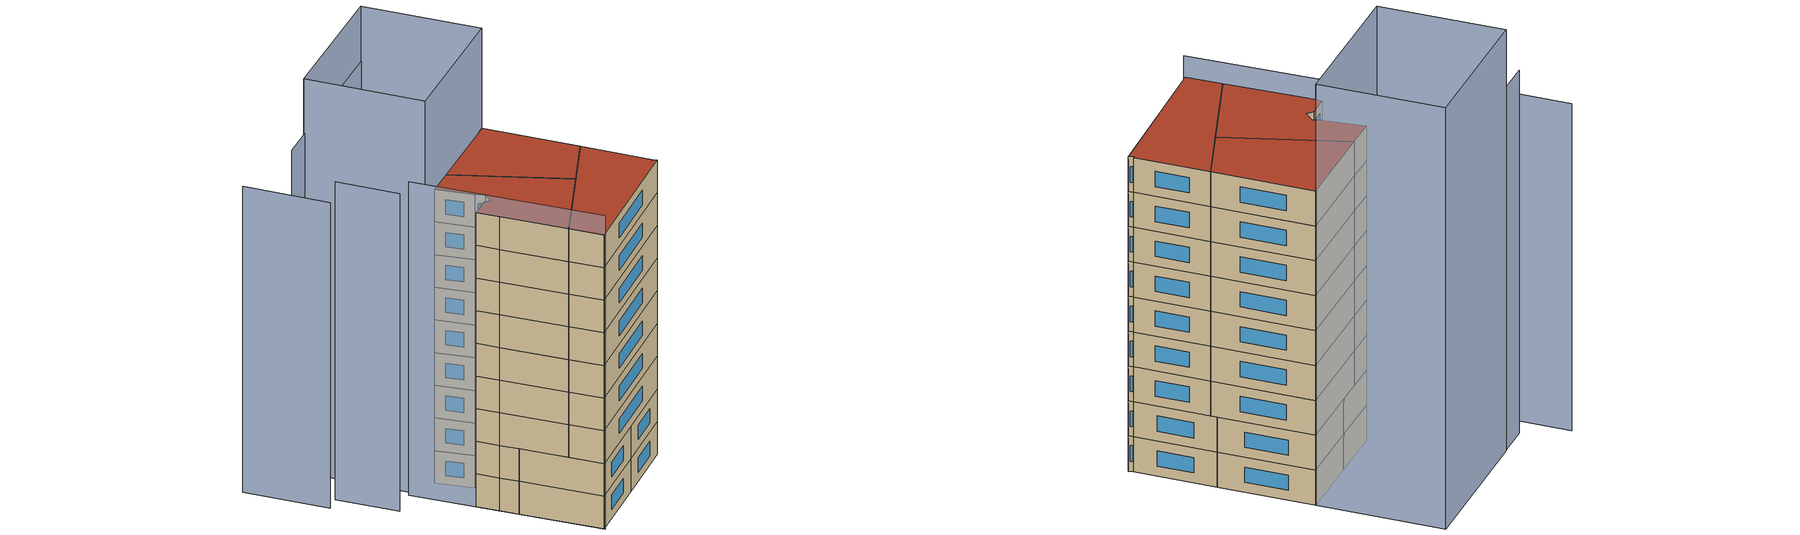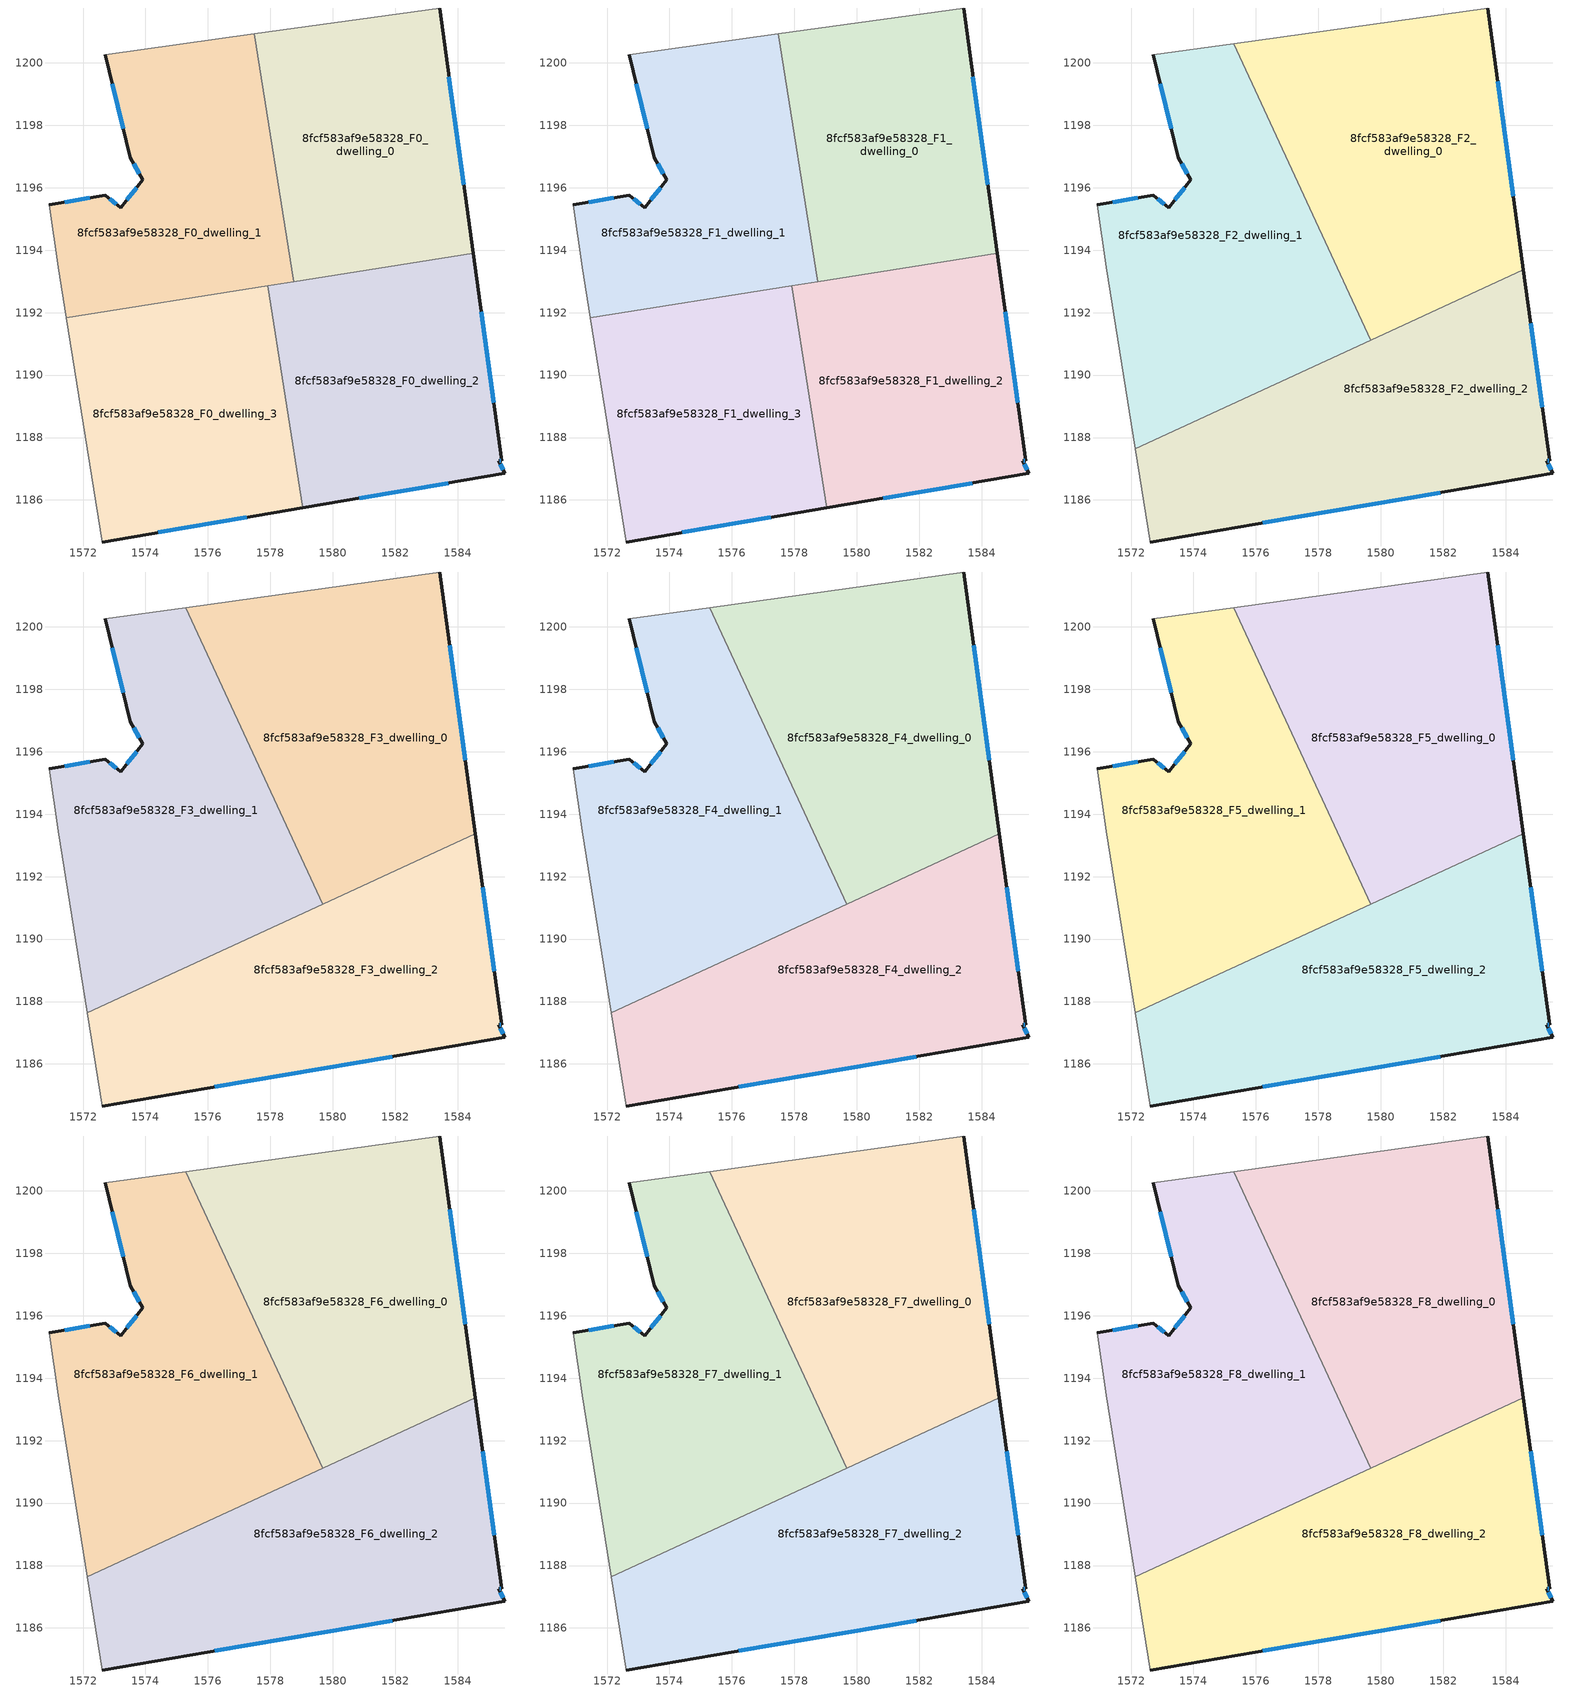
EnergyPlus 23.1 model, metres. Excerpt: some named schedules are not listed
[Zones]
8fcf583af9e58328_F0_dwelling_0
 floor ground (EU_floor_Construction): 1583.42,1201.76 1584.5,1193.9 1578.75,1192.99 1577.49,1200.93 z0
 wall outside (EU_wall_Construction): 1584.5,1193.9 1583.42,1201.76 z0:3
 wall to 8fcf583af9e58328_F0_dwelling_1 (EU_wall_Construction): 1577.49,1200.93 1578.75,1192.99 z0:3
 wall adiabatic (EU_wall_Construction): 1583.42,1201.76 1577.49,1200.93 z0:3
 wall to 8fcf583af9e58328_F0_dwelling_2 (EU_wall_Construction): 1578.75,1192.99 1584.5,1193.9 z0:3
 window (EU_Window_Construction): 1584.2,1196.1 1583.73,1199.56 z0.84:2.16
8fcf583af9e58328_F0_dwelling_1
 floor ground (EU_floor_Construction): 1577.49,1200.93 1578.75,1192.99 1571.47,1191.83 1571.21,1193.46 1570.91,1195.46 1572.71,1195.76 1573.21,1195.36 1573.91,1196.26 1573.51,1196.96 1572.71,1200.26 z0
 wall outside (EU_wall_Construction): 1572.71,1200.26 1573.51,1196.96 1573.91,1196.26 1573.21,1195.36 1572.71,1195.76 1570.91,1195.46 z0:3
 wall adiabatic (EU_wall_Construction): 1577.49,1200.93 1572.71,1200.26 / 1570.91,1195.46 1571.21,1193.46 1571.47,1191.83 z0:3
 wall to 8fcf583af9e58328_F0_dwelling_3 (EU_wall_Construction): 1571.47,1191.83 1577.92,1192.85 z0:3
 wall to 8fcf583af9e58328_F0_dwelling_2 (EU_wall_Construction): 1577.92,1192.86 1578.75,1192.99 z0:3
 window (EU_Window_Construction): 1573.63,1196.76 1573.8,1196.46 / 1572.94,1199.34 1573.29,1197.89 / 1572.21,1195.68 1571.42,1195.54 / 1573.07,1195.47 1572.85,1195.65 / 1573.72,1196.01 1573.41,1195.61 z0.84:2.16
8fcf583af9e58328_F0_dwelling_2
 floor ground (EU_floor_Construction): 1584.5,1193.9 1585.42,1187.25 1585.32,1187.25 1585.52,1186.85 1579.04,1185.75 1577.92,1192.86 z0
 wall outside (EU_wall_Construction): 1579.04,1185.75 1585.52,1186.85 1585.32,1187.25 1585.42,1187.25 1584.5,1193.9 z0:3
 wall to 8fcf583af9e58328_F0_dwelling_3 (EU_wall_Construction): 1577.92,1192.86 1579.04,1185.75 z0:3
 window (EU_Window_Construction): 1585.16,1189.11 1584.76,1192.04 / 1585.35,1187.25 1585.39,1187.25 / 1585.46,1186.96 1585.38,1187.14 / 1580.86,1186.06 1583.7,1186.54 z0.84:2.16
8fcf583af9e58328_F0_dwelling_3
 floor ground (EU_floor_Construction): 1577.92,1192.86 1579.04,1185.75 1572.61,1184.65 1571.47,1191.83 z0
 wall outside (EU_wall_Construction): 1572.61,1184.65 1579.04,1185.75 z0:3
 wall adiabatic (EU_wall_Construction): 1571.47,1191.83 1572.61,1184.65 z0:3
 window (EU_Window_Construction): 1574.41,1184.96 1577.24,1185.44 z0.84:2.16
8fcf583af9e58328_F1_dwelling_0
 floor to 8fcf583af9e58328_F0_dwelling_0 (EU_floor_Construction): 1583.42,1201.76 1584.5,1193.9 1578.75,1192.99 1577.49,1200.93 z3
 wall outside (EU_wall_Construction): 1584.5,1193.9 1583.42,1201.76 z3:6
 wall to 8fcf583af9e58328_F1_dwelling_1 (EU_wall_Construction): 1577.49,1200.93 1578.75,1192.99 z3:6
 wall adiabatic (EU_wall_Construction): 1583.42,1201.76 1577.49,1200.93 z3:6
 wall to 8fcf583af9e58328_F1_dwelling_2 (EU_wall_Construction): 1578.75,1192.99 1584.5,1193.9 z3:6
 window (EU_Window_Construction): 1584.2,1196.1 1583.73,1199.56 z3.84:5.16
8fcf583af9e58328_F1_dwelling_1
 floor to 8fcf583af9e58328_F0_dwelling_1 (EU_floor_Construction): 1577.49,1200.93 1578.75,1192.99 1571.47,1191.83 1571.21,1193.46 1570.91,1195.46 1572.71,1195.76 1573.21,1195.36 1573.91,1196.26 1573.51,1196.96 1572.71,1200.26 z3
 wall outside (EU_wall_Construction): 1572.71,1200.26 1573.51,1196.96 1573.91,1196.26 1573.21,1195.36 1572.71,1195.76 1570.91,1195.46 z3:6
 wall adiabatic (EU_wall_Construction): 1577.49,1200.93 1572.71,1200.26 / 1570.91,1195.46 1571.21,1193.46 1571.47,1191.83 z3:6
 wall to 8fcf583af9e58328_F1_dwelling_3 (EU_wall_Construction): 1571.47,1191.83 1577.92,1192.85 z3:6
 wall to 8fcf583af9e58328_F1_dwelling_2 (EU_wall_Construction): 1577.92,1192.86 1578.75,1192.99 z3:6
 window (EU_Window_Construction): 1573.63,1196.76 1573.8,1196.46 / 1572.94,1199.34 1573.29,1197.89 / 1572.21,1195.68 1571.42,1195.54 / 1573.07,1195.47 1572.85,1195.65 / 1573.72,1196.01 1573.41,1195.61 z3.84:5.16
8fcf583af9e58328_F1_dwelling_2
 floor to 8fcf583af9e58328_F0_dwelling_2 (EU_floor_Construction): 1584.5,1193.9 1585.42,1187.25 1585.32,1187.25 1585.52,1186.85 1579.04,1185.75 1577.92,1192.86 z3
 wall outside (EU_wall_Construction): 1579.04,1185.75 1585.52,1186.85 1585.32,1187.25 1585.42,1187.25 1584.5,1193.9 z3:6
 wall to 8fcf583af9e58328_F1_dwelling_3 (EU_wall_Construction): 1577.92,1192.86 1579.04,1185.75 z3:6
 window (EU_Window_Construction): 1585.16,1189.11 1584.76,1192.04 / 1585.35,1187.25 1585.39,1187.25 / 1585.46,1186.96 1585.38,1187.14 / 1580.86,1186.06 1583.7,1186.54 z3.84:5.16
8fcf583af9e58328_F1_dwelling_3
 floor to 8fcf583af9e58328_F0_dwelling_3 (EU_floor_Construction): 1577.92,1192.86 1579.04,1185.75 1572.61,1184.65 1571.47,1191.83 z3
 wall outside (EU_wall_Construction): 1572.61,1184.65 1579.04,1185.75 z3:6
 wall adiabatic (EU_wall_Construction): 1571.47,1191.83 1572.61,1184.65 z3:6
 window (EU_Window_Construction): 1574.41,1184.96 1577.24,1185.44 z3.84:5.16
8fcf583af9e58328_F2_dwelling_0
 floor to 8fcf583af9e58328_F1_dwelling_0 (EU_floor_Construction): 1583.42,1201.76 1584.5,1193.9 1578.81,1193 1578.71,1193.22 1577.49,1200.93 z6
 floor to 8fcf583af9e58328_F1_dwelling_1 (EU_floor_Construction): 1577.49,1200.93 1578.71,1193.22 1575.29,1200.62 z6
 floor to 8fcf583af9e58328_F1_dwelling_2 (EU_floor_Construction): 1584.5,1193.9 1584.57,1193.38 1579.68,1191.12 1578.81,1193 z6
 wall outside (EU_wall_Construction): 1584.57,1193.38 1583.42,1201.76 z6:9
 wall to 8fcf583af9e58328_F2_dwelling_1 (EU_wall_Construction): 1575.29,1200.62 1579.68,1191.12 z6:9
 wall adiabatic (EU_wall_Construction): 1583.42,1201.76 1575.29,1200.62 z6:9
 wall to 8fcf583af9e58328_F2_dwelling_2 (EU_wall_Construction): 1579.68,1191.12 1584.57,1193.38 z6:9
 window (EU_Window_Construction): 1584.25,1195.73 1583.75,1199.41 z6.84:8.16
8fcf583af9e58328_F2_dwelling_1
 floor to 8fcf583af9e58328_F1_dwelling_1 (EU_floor_Construction): 1575.29,1200.62 1578.71,1193.22 1578.75,1192.99 1571.47,1191.83 1571.21,1193.46 1570.91,1195.46 1572.71,1195.76 1573.21,1195.36 1573.91,1196.26 1573.51,1196.96 1572.71,1200.26 z6
 floor to 8fcf583af9e58328_F1_dwelling_2 (EU_floor_Construction): 1578.81,1193 1579.68,1191.12 1578.29,1190.48 1577.92,1192.85 1578.75,1192.99 z6
 floor to 8fcf583af9e58328_F1_dwelling_3 (EU_floor_Construction): 1577.92,1192.85 1578.29,1190.48 1572.14,1187.63 1571.47,1191.83 z6
 wall outside (EU_wall_Construction): 1572.71,1200.26 1573.51,1196.96 1573.91,1196.26 1573.21,1195.36 1572.71,1195.76 1570.91,1195.46 z6:9
 wall adiabatic (EU_wall_Construction): 1570.91,1195.46 1571.21,1193.46 1572.14,1187.63 / 1575.29,1200.62 1572.71,1200.26 z6:9
 wall to 8fcf583af9e58328_F2_dwelling_2 (EU_wall_Construction): 1572.14,1187.63 1579.68,1191.12 z6:9
 window (EU_Window_Construction): 1572.21,1195.68 1571.42,1195.54 / 1573.07,1195.47 1572.85,1195.65 / 1573.72,1196.01 1573.41,1195.61 / 1573.63,1196.76 1573.8,1196.46 / 1572.94,1199.34 1573.29,1197.89 z6.84:8.16
8fcf583af9e58328_F2_dwelling_2
 floor to 8fcf583af9e58328_F1_dwelling_2 (EU_floor_Construction): 1584.57,1193.38 1585.42,1187.25 1585.32,1187.25 1585.52,1186.85 1579.04,1185.75 1578.29,1190.48 z6
 floor to 8fcf583af9e58328_F1_dwelling_3 (EU_floor_Construction): 1578.29,1190.48 1579.04,1185.75 1572.61,1184.65 1572.14,1187.63 z6
 wall outside (EU_wall_Construction): 1572.61,1184.65 1585.52,1186.85 1585.32,1187.25 1585.42,1187.25 1584.57,1193.38 z6:9
 wall adiabatic (EU_wall_Construction): 1572.14,1187.63 1572.61,1184.65 z6:9
 window (EU_Window_Construction): 1576.23,1185.27 1581.9,1186.23 / 1585.18,1188.97 1584.81,1191.66 / 1585.35,1187.25 1585.39,1187.25 / 1585.46,1186.96 1585.38,1187.14 z6.84:8.16
8fcf583af9e58328_F3_dwelling_0
 floor to 8fcf583af9e58328_F2_dwelling_0 (EU_floor_Construction): 1583.42,1201.76 1584.57,1193.38 1579.68,1191.12 1575.29,1200.62 z9
 wall outside (EU_wall_Construction): 1584.57,1193.38 1583.42,1201.76 z9:12
 wall to 8fcf583af9e58328_F3_dwelling_1 (EU_wall_Construction): 1575.29,1200.62 1579.68,1191.12 z9:12
 wall adiabatic (EU_wall_Construction): 1583.42,1201.76 1575.29,1200.62 z9:12
 wall to 8fcf583af9e58328_F3_dwelling_2 (EU_wall_Construction): 1579.68,1191.12 1584.57,1193.38 z9:12
 window (EU_Window_Construction): 1584.25,1195.73 1583.75,1199.41 z9.84:11.16
8fcf583af9e58328_F3_dwelling_1
 floor to 8fcf583af9e58328_F2_dwelling_1 (EU_floor_Construction): 1575.29,1200.62 1579.68,1191.12 1572.14,1187.63 1571.21,1193.46 1570.91,1195.46 1572.71,1195.76 1573.21,1195.36 1573.91,1196.26 1573.51,1196.96 1572.71,1200.26 z9
 wall outside (EU_wall_Construction): 1572.71,1200.26 1573.51,1196.96 1573.91,1196.26 1573.21,1195.36 1572.71,1195.76 1570.91,1195.46 z9:12
 wall adiabatic (EU_wall_Construction): 1570.91,1195.46 1571.21,1193.46 1572.14,1187.63 / 1575.29,1200.62 1572.71,1200.26 z9:12
 wall to 8fcf583af9e58328_F3_dwelling_2 (EU_wall_Construction): 1572.14,1187.63 1579.68,1191.12 z9:12
 window (EU_Window_Construction): 1572.21,1195.68 1571.42,1195.54 / 1573.07,1195.47 1572.85,1195.65 / 1573.72,1196.01 1573.41,1195.61 / 1573.63,1196.76 1573.8,1196.46 / 1572.94,1199.34 1573.29,1197.89 z9.84:11.16
8fcf583af9e58328_F3_dwelling_2
 floor to 8fcf583af9e58328_F2_dwelling_2 (EU_floor_Construction): 1584.57,1193.38 1585.42,1187.25 1585.32,1187.25 1585.52,1186.85 1572.61,1184.65 1572.14,1187.63 z9
 wall outside (EU_wall_Construction): 1572.61,1184.65 1585.52,1186.85 1585.32,1187.25 1585.42,1187.25 1584.57,1193.38 z9:12
 wall adiabatic (EU_wall_Construction): 1572.14,1187.63 1572.61,1184.65 z9:12
 window (EU_Window_Construction): 1576.23,1185.27 1581.9,1186.23 / 1585.18,1188.97 1584.81,1191.66 / 1585.35,1187.25 1585.39,1187.25 / 1585.46,1186.96 1585.38,1187.14 z9.84:11.16
8fcf583af9e58328_F4_dwelling_0
 floor to 8fcf583af9e58328_F3_dwelling_0 (EU_floor_Construction): 1583.42,1201.76 1584.57,1193.38 1579.68,1191.12 1575.29,1200.62 z12
 wall outside (EU_wall_Construction): 1584.57,1193.38 1583.42,1201.76 z12:15
 wall to 8fcf583af9e58328_F4_dwelling_1 (EU_wall_Construction): 1575.29,1200.62 1579.68,1191.12 z12:15
 wall adiabatic (EU_wall_Construction): 1583.42,1201.76 1575.29,1200.62 z12:15
 wall to 8fcf583af9e58328_F4_dwelling_2 (EU_wall_Construction): 1579.68,1191.12 1584.57,1193.38 z12:15
 window (EU_Window_Construction): 1584.25,1195.73 1583.75,1199.41 z12.84:14.16
8fcf583af9e58328_F4_dwelling_1
 floor to 8fcf583af9e58328_F3_dwelling_1 (EU_floor_Construction): 1575.29,1200.62 1579.68,1191.12 1572.14,1187.63 1571.21,1193.46 1570.91,1195.46 1572.71,1195.76 1573.21,1195.36 1573.91,1196.26 1573.51,1196.96 1572.71,1200.26 z12
 wall outside (EU_wall_Construction): 1572.71,1200.26 1573.51,1196.96 1573.91,1196.26 1573.21,1195.36 1572.71,1195.76 1570.91,1195.46 z12:15
 wall adiabatic (EU_wall_Construction): 1570.91,1195.46 1571.21,1193.46 1572.14,1187.63 / 1575.29,1200.62 1572.71,1200.26 z12:15
 wall to 8fcf583af9e58328_F4_dwelling_2 (EU_wall_Construction): 1572.14,1187.63 1579.68,1191.12 z12:15
 window (EU_Window_Construction): 1572.21,1195.68 1571.42,1195.54 / 1573.07,1195.47 1572.85,1195.65 / 1573.72,1196.01 1573.41,1195.61 / 1573.63,1196.76 1573.8,1196.46 / 1572.94,1199.34 1573.29,1197.89 z12.84:14.16
8fcf583af9e58328_F4_dwelling_2
 floor to 8fcf583af9e58328_F3_dwelling_2 (EU_floor_Construction): 1584.57,1193.38 1585.42,1187.25 1585.32,1187.25 1585.52,1186.85 1572.61,1184.65 1572.14,1187.63 z12
 wall outside (EU_wall_Construction): 1572.61,1184.65 1585.52,1186.85 1585.32,1187.25 1585.42,1187.25 1584.57,1193.38 z12:15
 wall adiabatic (EU_wall_Construction): 1572.14,1187.63 1572.61,1184.65 z12:15
 window (EU_Window_Construction): 1576.23,1185.27 1581.9,1186.23 / 1585.18,1188.97 1584.81,1191.66 / 1585.35,1187.25 1585.39,1187.25 / 1585.46,1186.96 1585.38,1187.14 z12.84:14.16
8fcf583af9e58328_F5_dwelling_0
 floor to 8fcf583af9e58328_F4_dwelling_0 (EU_floor_Construction): 1583.42,1201.76 1584.57,1193.38 1579.68,1191.12 1575.29,1200.62 z15
 wall outside (EU_wall_Construction): 1584.57,1193.38 1583.42,1201.76 z15:18
 wall to 8fcf583af9e58328_F5_dwelling_1 (EU_wall_Construction): 1575.29,1200.62 1579.68,1191.12 z15:18
 wall adiabatic (EU_wall_Construction): 1583.42,1201.76 1575.29,1200.62 z15:18
 wall to 8fcf583af9e58328_F5_dwelling_2 (EU_wall_Construction): 1579.68,1191.12 1584.57,1193.38 z15:18
 window (EU_Window_Construction): 1584.25,1195.73 1583.75,1199.41 z15.84:17.16
8fcf583af9e58328_F5_dwelling_1
 floor to 8fcf583af9e58328_F4_dwelling_1 (EU_floor_Construction): 1575.29,1200.62 1579.68,1191.12 1572.14,1187.63 1571.21,1193.46 1570.91,1195.46 1572.71,1195.76 1573.21,1195.36 1573.91,1196.26 1573.51,1196.96 1572.71,1200.26 z15
 wall outside (EU_wall_Construction): 1572.71,1200.26 1573.51,1196.96 1573.91,1196.26 1573.21,1195.36 1572.71,1195.76 1570.91,1195.46 z15:18
 wall adiabatic (EU_wall_Construction): 1570.91,1195.46 1571.21,1193.46 1572.14,1187.63 / 1575.29,1200.62 1572.71,1200.26 z15:18
 wall to 8fcf583af9e58328_F5_dwelling_2 (EU_wall_Construction): 1572.14,1187.63 1579.68,1191.12 z15:18
 window (EU_Window_Construction): 1572.21,1195.68 1571.42,1195.54 / 1573.07,1195.47 1572.85,1195.65 / 1573.72,1196.01 1573.41,1195.61 / 1573.63,1196.76 1573.8,1196.46 / 1572.94,1199.34 1573.29,1197.89 z15.84:17.16
8fcf583af9e58328_F5_dwelling_2
 floor to 8fcf583af9e58328_F4_dwelling_2 (EU_floor_Construction): 1584.57,1193.38 1585.42,1187.25 1585.32,1187.25 1585.52,1186.85 1572.61,1184.65 1572.14,1187.63 z15
 wall outside (EU_wall_Construction): 1572.61,1184.65 1585.52,1186.85 1585.32,1187.25 1585.42,1187.25 1584.57,1193.38 z15:18
 wall adiabatic (EU_wall_Construction): 1572.14,1187.63 1572.61,1184.65 z15:18
 window (EU_Window_Construction): 1576.23,1185.27 1581.9,1186.23 / 1585.18,1188.97 1584.81,1191.66 / 1585.35,1187.25 1585.39,1187.25 / 1585.46,1186.96 1585.38,1187.14 z15.84:17.16
8fcf583af9e58328_F6_dwelling_0
 floor to 8fcf583af9e58328_F5_dwelling_0 (EU_floor_Construction): 1583.42,1201.76 1584.57,1193.38 1579.68,1191.12 1575.29,1200.62 z18
 wall outside (EU_wall_Construction): 1584.57,1193.38 1583.42,1201.76 z18:21
 wall to 8fcf583af9e58328_F6_dwelling_1 (EU_wall_Construction): 1575.29,1200.62 1579.68,1191.12 z18:21
 wall adiabatic (EU_wall_Construction): 1583.42,1201.76 1575.29,1200.62 z18:21
 wall to 8fcf583af9e58328_F6_dwelling_2 (EU_wall_Construction): 1579.68,1191.12 1584.57,1193.38 z18:21
 window (EU_Window_Construction): 1584.25,1195.73 1583.75,1199.41 z18.84:20.16
8fcf583af9e58328_F6_dwelling_1
 floor to 8fcf583af9e58328_F5_dwelling_1 (EU_floor_Construction): 1575.29,1200.62 1579.68,1191.12 1572.14,1187.63 1571.21,1193.46 1570.91,1195.46 1572.71,1195.76 1573.21,1195.36 1573.91,1196.26 1573.51,1196.96 1572.71,1200.26 z18
 wall outside (EU_wall_Construction): 1572.71,1200.26 1573.51,1196.96 1573.91,1196.26 1573.21,1195.36 1572.71,1195.76 1570.91,1195.46 z18:21
 wall adiabatic (EU_wall_Construction): 1570.91,1195.46 1571.21,1193.46 1572.14,1187.63 / 1575.29,1200.62 1572.71,1200.26 z18:21
 wall to 8fcf583af9e58328_F6_dwelling_2 (EU_wall_Construction): 1572.14,1187.63 1579.68,1191.12 z18:21
 window (EU_Window_Construction): 1572.21,1195.68 1571.42,1195.54 / 1573.07,1195.47 1572.85,1195.65 / 1573.72,1196.01 1573.41,1195.61 / 1573.63,1196.76 1573.8,1196.46 / 1572.94,1199.34 1573.29,1197.89 z18.84:20.16
8fcf583af9e58328_F6_dwelling_2
 floor to 8fcf583af9e58328_F5_dwelling_2 (EU_floor_Construction): 1584.57,1193.38 1585.42,1187.25 1585.32,1187.25 1585.52,1186.85 1572.61,1184.65 1572.14,1187.63 z18
 wall outside (EU_wall_Construction): 1572.61,1184.65 1585.52,1186.85 1585.32,1187.25 1585.42,1187.25 1584.57,1193.38 z18:21
 wall adiabatic (EU_wall_Construction): 1572.14,1187.63 1572.61,1184.65 z18:21
 window (EU_Window_Construction): 1576.23,1185.27 1581.9,1186.23 / 1585.18,1188.97 1584.81,1191.66 / 1585.35,1187.25 1585.39,1187.25 / 1585.46,1186.96 1585.38,1187.14 z18.84:20.16
8fcf583af9e58328_F7_dwelling_0
 floor to 8fcf583af9e58328_F6_dwelling_0 (EU_floor_Construction): 1583.42,1201.76 1584.57,1193.38 1579.68,1191.12 1575.29,1200.62 z21
 wall outside (EU_wall_Construction): 1584.57,1193.38 1583.42,1201.76 z21:24
 wall to 8fcf583af9e58328_F7_dwelling_1 (EU_wall_Construction): 1575.29,1200.62 1579.68,1191.12 z21:24
 wall adiabatic (EU_wall_Construction): 1583.42,1201.76 1575.29,1200.62 z21:24
 wall to 8fcf583af9e58328_F7_dwelling_2 (EU_wall_Construction): 1579.68,1191.12 1584.57,1193.38 z21:24
 window (EU_Window_Construction): 1584.25,1195.73 1583.75,1199.41 z21.84:23.16
8fcf583af9e58328_F7_dwelling_1
 floor to 8fcf583af9e58328_F6_dwelling_1 (EU_floor_Construction): 1575.29,1200.62 1579.68,1191.12 1572.14,1187.63 1571.21,1193.46 1570.91,1195.46 1572.71,1195.76 1573.21,1195.36 1573.91,1196.26 1573.51,1196.96 1572.71,1200.26 z21
 wall outside (EU_wall_Construction): 1572.71,1200.26 1573.51,1196.96 1573.91,1196.26 1573.21,1195.36 1572.71,1195.76 1570.91,1195.46 z21:24
 wall adiabatic (EU_wall_Construction): 1570.91,1195.46 1571.21,1193.46 1572.14,1187.63 / 1575.29,1200.62 1572.71,1200.26 z21:24
 wall to 8fcf583af9e58328_F7_dwelling_2 (EU_wall_Construction): 1572.14,1187.63 1579.68,1191.12 z21:24
 window (EU_Window_Construction): 1572.21,1195.68 1571.42,1195.54 / 1573.07,1195.47 1572.85,1195.65 / 1573.72,1196.01 1573.41,1195.61 / 1573.63,1196.76 1573.8,1196.46 / 1572.94,1199.34 1573.29,1197.89 z21.84:23.16
8fcf583af9e58328_F7_dwelling_2
 floor to 8fcf583af9e58328_F6_dwelling_2 (EU_floor_Construction): 1584.57,1193.38 1585.42,1187.25 1585.32,1187.25 1585.52,1186.85 1572.61,1184.65 1572.14,1187.63 z21
 wall outside (EU_wall_Construction): 1572.61,1184.65 1585.52,1186.85 1585.32,1187.25 1585.42,1187.25 1584.57,1193.38 z21:24
 wall adiabatic (EU_wall_Construction): 1572.14,1187.63 1572.61,1184.65 z21:24
 window (EU_Window_Construction): 1576.23,1185.27 1581.9,1186.23 / 1585.18,1188.97 1584.81,1191.66 / 1585.35,1187.25 1585.39,1187.25 / 1585.46,1186.96 1585.38,1187.14 z21.84:23.16
8fcf583af9e58328_F8_dwelling_0
 floor to 8fcf583af9e58328_F7_dwelling_0 (EU_floor_Construction): 1583.42,1201.76 1584.57,1193.38 1579.68,1191.12 1575.29,1200.62 z24
 wall outside (EU_wall_Construction): 1584.57,1193.38 1583.42,1201.76 z24:27
 wall to 8fcf583af9e58328_F8_dwelling_1 (EU_wall_Construction): 1575.29,1200.62 1579.68,1191.12 z24:27
 wall adiabatic (EU_wall_Construction): 1583.42,1201.76 1575.29,1200.62 z24:27
 wall to 8fcf583af9e58328_F8_dwelling_2 (EU_wall_Construction): 1579.68,1191.12 1584.57,1193.38 z24:27
 window (EU_Window_Construction): 1584.25,1195.73 1583.75,1199.41 z24.84:26.16
 roof outside (EU_roof_Construction): 1584.57,1193.38 1583.42,1201.76 1575.29,1200.62 1579.68,1191.12 z27
8fcf583af9e58328_F8_dwelling_1
 floor to 8fcf583af9e58328_F7_dwelling_1 (EU_floor_Construction): 1575.29,1200.62 1579.68,1191.12 1572.14,1187.63 1571.21,1193.46 1570.91,1195.46 1572.71,1195.76 1573.21,1195.36 1573.91,1196.26 1573.51,1196.96 1572.71,1200.26 z24
 wall outside (EU_wall_Construction): 1572.71,1200.26 1573.51,1196.96 1573.91,1196.26 1573.21,1195.36 1572.71,1195.76 1570.91,1195.46 z24:27
 wall adiabatic (EU_wall_Construction): 1570.91,1195.46 1571.21,1193.46 1572.14,1187.63 / 1575.29,1200.62 1572.71,1200.26 z24:27
 wall to 8fcf583af9e58328_F8_dwelling_2 (EU_wall_Construction): 1572.14,1187.63 1579.68,1191.12 z24:27
 window (EU_Window_Construction): 1572.21,1195.68 1571.42,1195.54 / 1573.07,1195.47 1572.85,1195.65 / 1573.72,1196.01 1573.41,1195.61 / 1573.63,1196.76 1573.8,1196.46 / 1572.94,1199.34 1573.29,1197.89 z24.84:26.16
 roof outside (EU_roof_Construction): 1579.68,1191.12 1575.29,1200.62 1572.71,1200.26 1573.51,1196.96 1573.91,1196.26 1573.21,1195.36 1572.71,1195.76 1570.91,1195.46 1571.21,1193.46 1572.14,1187.63 z27
8fcf583af9e58328_F8_dwelling_2
 floor to 8fcf583af9e58328_F7_dwelling_2 (EU_floor_Construction): 1584.57,1193.38 1585.42,1187.25 1585.32,1187.25 1585.52,1186.85 1572.61,1184.65 1572.14,1187.63 z24
 wall outside (EU_wall_Construction): 1572.61,1184.65 1585.52,1186.85 1585.32,1187.25 1585.42,1187.25 1584.57,1193.38 z24:27
 wall adiabatic (EU_wall_Construction): 1572.14,1187.63 1572.61,1184.65 z24:27
 window (EU_Window_Construction): 1576.23,1185.27 1581.9,1186.23 / 1585.18,1188.97 1584.81,1191.66 / 1585.35,1187.25 1585.39,1187.25 / 1585.46,1186.96 1585.38,1187.14 z24.84:26.16
 roof outside (EU_roof_Construction): 1585.52,1186.85 1585.32,1187.25 1585.42,1187.25 1584.57,1193.38 1572.14,1187.63 1572.61,1184.65 z27
shading: 1569.98,1201.14 1572.63,1184.56 z0:28.8; 1566.49,1205.97 1567.29,1200.46 z0:29.2; 1583.42,1201.76 1570.61,1199.96 / 1570.61,1199.96 1569.16,1210.29 / 1569.16,1210.29 1581.97,1212.09 / 1581.97,1212.09 1583.42,1201.76 z0:36.2; 1564.03,1213.08 1565.04,1205.6 z0:28.1; 1581.87,1211.95 1566.26,1209.81 z0:31.2
[Building]
EU S2 Campaign: North Axis=0; Terrain=City; Solar Distribution=FullExterior
[Site:Location]
Lyon-Bron: Latitude=45.75; Longitude=5; Time Zone=1; Elevation=198
[SizingPeriod:WeatherFileDays]
AnnualSizingPeriod: Begin Month=1; Begin Day of Month=1; End Month=12; End Day of Month=31; Day of Week for Start Day=Monday; Use Weather File Daylight Saving Period=No; Use Weather File Rain and Snow Indicators=No
[MATERIAL]
EU_InternalMass_Material: Roughness=MediumRough; Thickness=0.1; Conductivity=1; Density=1800; Specific Heat=900; Thermal Absorptance=0.9; Solar Absorptance=0.7; Visible Absorptance=0.7
[MATERIAL:NOMASS] Roughness=MediumRough; Thermal Absorptance=0.9; Solar Absorptance=0.7; Visible Absorptance=0.7
Name | Thermal Resistance
EU_wall_NoMass | 0.776494
EU_roof_NoMass | 0.486893
EU_floor_NoMass | 0.421597
[WINDOWMATERIAL:SIMPLEGLAZINGSYSTEM]
EU_Window_SimpleGlazing: UFactor=4.24961; Solar Heat Gain Coefficient=0.83; Visible Transmittance=0.83
[CONSTRUCTION]
EU_wall_Construction: EU_wall_NoMass
EU_roof_Construction: EU_roof_NoMass
EU_floor_Construction: EU_floor_NoMass
EU_InternalMass_Construction: EU_InternalMass_Material
EU_Window_Construction: EU_Window_SimpleGlazing
[ZONE] Type=1; Multiplier=1; Ceiling Height=autocalculate; Floor Area=autocalculate; Part of Total Floor Area=Yes
Name | Volume
8fcf583af9e58328_F0_dwelling_0; 8fcf583af9e58328_F1_dwelling_0 | 141.661
8fcf583af9e58328_F2_dwelling_0; 8fcf583af9e58328_F3_dwelling_0; 8fcf583af9e58328_F4_dwelling_0; 8fcf583af9e58328_F5_dwelling_0; 8fcf583af9e58328_F6_dwelling_0; 8fcf583af9e58328_F7_dwelling_0; 8fcf583af9e58328_F8_dwelling_0 | 188.852
8fcf583af9e58328_F0_dwelling_1; 8fcf583af9e58328_F1_dwelling_1 | 141.659
8fcf583af9e58328_F2_dwelling_1; 8fcf583af9e58328_F3_dwelling_1; 8fcf583af9e58328_F4_dwelling_1; 8fcf583af9e58328_F5_dwelling_1; 8fcf583af9e58328_F6_dwelling_1; 8fcf583af9e58328_F7_dwelling_1; 8fcf583af9e58328_F8_dwelling_1 | 188.884
8fcf583af9e58328_F0_dwelling_2; 8fcf583af9e58328_F1_dwelling_2 | 141.65
8fcf583af9e58328_F2_dwelling_2; 8fcf583af9e58328_F3_dwelling_2; 8fcf583af9e58328_F4_dwelling_2; 8fcf583af9e58328_F5_dwelling_2; 8fcf583af9e58328_F6_dwelling_2; 8fcf583af9e58328_F7_dwelling_2; 8fcf583af9e58328_F8_dwelling_2 | 188.869
8fcf583af9e58328_F0_dwelling_3; 8fcf583af9e58328_F1_dwelling_3 | 141.643
[INTERNALMASS] Construction=EU_InternalMass_Construction
Name | Zone or ZoneList | Surface Area
8fcf583af9e58328_F0_dwelling_0_EU_InternalMass | 8fcf583af9e58328_F0_dwelling_0 | 47.2206
8fcf583af9e58328_F0_dwelling_1_EU_InternalMass | 8fcf583af9e58328_F0_dwelling_1 | 47.2197
8fcf583af9e58328_F0_dwelling_2_EU_InternalMass | 8fcf583af9e58328_F0_dwelling_2 | 47.2157
8fcf583af9e58328_F0_dwelling_3_EU_InternalMass | 8fcf583af9e58328_F0_dwelling_3 | 47.2138
8fcf583af9e58328_F1_dwelling_0_EU_InternalMass | 8fcf583af9e58328_F1_dwelling_0 | 47.2206
8fcf583af9e58328_F1_dwelling_1_EU_InternalMass | 8fcf583af9e58328_F1_dwelling_1 | 47.2197
8fcf583af9e58328_F1_dwelling_2_EU_InternalMass | 8fcf583af9e58328_F1_dwelling_2 | 47.2157
8fcf583af9e58328_F1_dwelling_3_EU_InternalMass | 8fcf583af9e58328_F1_dwelling_3 | 47.2138
8fcf583af9e58328_F2_dwelling_0_EU_InternalMass | 8fcf583af9e58328_F2_dwelling_0 | 62.9521
8fcf583af9e58328_F2_dwelling_1_EU_InternalMass | 8fcf583af9e58328_F2_dwelling_1 | 62.9617
8fcf583af9e58328_F2_dwelling_2_EU_InternalMass | 8fcf583af9e58328_F2_dwelling_2 | 62.9562
8fcf583af9e58328_F3_dwelling_0_EU_InternalMass | 8fcf583af9e58328_F3_dwelling_0 | 62.9521
8fcf583af9e58328_F3_dwelling_1_EU_InternalMass | 8fcf583af9e58328_F3_dwelling_1 | 62.9617
8fcf583af9e58328_F3_dwelling_2_EU_InternalMass | 8fcf583af9e58328_F3_dwelling_2 | 62.9562
8fcf583af9e58328_F4_dwelling_0_EU_InternalMass | 8fcf583af9e58328_F4_dwelling_0 | 62.9521
8fcf583af9e58328_F4_dwelling_1_EU_InternalMass | 8fcf583af9e58328_F4_dwelling_1 | 62.9617
8fcf583af9e58328_F4_dwelling_2_EU_InternalMass | 8fcf583af9e58328_F4_dwelling_2 | 62.9562
8fcf583af9e58328_F5_dwelling_0_EU_InternalMass | 8fcf583af9e58328_F5_dwelling_0 | 62.9521
8fcf583af9e58328_F5_dwelling_1_EU_InternalMass | 8fcf583af9e58328_F5_dwelling_1 | 62.9617
8fcf583af9e58328_F5_dwelling_2_EU_InternalMass | 8fcf583af9e58328_F5_dwelling_2 | 62.9562
8fcf583af9e58328_F6_dwelling_0_EU_InternalMass | 8fcf583af9e58328_F6_dwelling_0 | 62.9521
8fcf583af9e58328_F6_dwelling_1_EU_InternalMass | 8fcf583af9e58328_F6_dwelling_1 | 62.9617
8fcf583af9e58328_F6_dwelling_2_EU_InternalMass | 8fcf583af9e58328_F6_dwelling_2 | 62.9562
8fcf583af9e58328_F7_dwelling_0_EU_InternalMass | 8fcf583af9e58328_F7_dwelling_0 | 62.9521
8fcf583af9e58328_F7_dwelling_1_EU_InternalMass | 8fcf583af9e58328_F7_dwelling_1 | 62.9617
8fcf583af9e58328_F7_dwelling_2_EU_InternalMass | 8fcf583af9e58328_F7_dwelling_2 | 62.9562
8fcf583af9e58328_F8_dwelling_0_EU_InternalMass | 8fcf583af9e58328_F8_dwelling_0 | 62.9521
8fcf583af9e58328_F8_dwelling_1_EU_InternalMass | 8fcf583af9e58328_F8_dwelling_1 | 62.9617
8fcf583af9e58328_F8_dwelling_2_EU_InternalMass | 8fcf583af9e58328_F8_dwelling_2 | 62.9562
[OTHEREQUIPMENT] Fuel Type=Electricity; Design Level Calculation Method=Watts/Area; Power per Zone Floor Area=1; Fraction Latent=0; Fraction Radiant=0; Fraction Lost=0; Carbon Dioxide Generation Rate=0; EndUse Subcategory=EU_Step8_InternalGains
Name | Zone or ZoneList or Space or SpaceList | Schedule
EU_Step8_InternalGain_8fcf583af9e58328_F0_dwelling_0_f000 | 8fcf583af9e58328_F0_dwelling_0 | EU_Step8_GainSchedule_8fcf583af9e58328_F0_dwelling_0_f000
EU_Step8_InternalGain_8fcf583af9e58328_F0_dwelling_1_f000 | 8fcf583af9e58328_F0_dwelling_1 | EU_Step8_GainSchedule_8fcf583af9e58328_F0_dwelling_1_f000
EU_Step8_InternalGain_8fcf583af9e58328_F0_dwelling_2_f000 | 8fcf583af9e58328_F0_dwelling_2 | EU_Step8_GainSchedule_8fcf583af9e58328_F0_dwelling_2_f000
EU_Step8_InternalGain_8fcf583af9e58328_F0_dwelling_3_f000 | 8fcf583af9e58328_F0_dwelling_3 | EU_Step8_GainSchedule_8fcf583af9e58328_F0_dwelling_3_f000
EU_Step8_InternalGain_8fcf583af9e58328_F1_dwelling_0_f000 | 8fcf583af9e58328_F1_dwelling_0 | EU_Step8_GainSchedule_8fcf583af9e58328_F1_dwelling_0_f000
EU_Step8_InternalGain_8fcf583af9e58328_F1_dwelling_1_f000 | 8fcf583af9e58328_F1_dwelling_1 | EU_Step8_GainSchedule_8fcf583af9e58328_F1_dwelling_1_f000
EU_Step8_InternalGain_8fcf583af9e58328_F1_dwelling_2_f000 | 8fcf583af9e58328_F1_dwelling_2 | EU_Step8_GainSchedule_8fcf583af9e58328_F1_dwelling_2_f000
EU_Step8_InternalGain_8fcf583af9e58328_F1_dwelling_3_f000 | 8fcf583af9e58328_F1_dwelling_3 | EU_Step8_GainSchedule_8fcf583af9e58328_F1_dwelling_3_f000
EU_Step8_InternalGain_8fcf583af9e58328_F2_dwelling_0_f000 | 8fcf583af9e58328_F2_dwelling_0 | EU_Step8_GainSchedule_8fcf583af9e58328_F2_dwelling_0_f000
EU_Step8_InternalGain_8fcf583af9e58328_F2_dwelling_1_f000 | 8fcf583af9e58328_F2_dwelling_1 | EU_Step8_GainSchedule_8fcf583af9e58328_F2_dwelling_1_f000
EU_Step8_InternalGain_8fcf583af9e58328_F2_dwelling_2_f000 | 8fcf583af9e58328_F2_dwelling_2 | EU_Step8_GainSchedule_8fcf583af9e58328_F2_dwelling_2_f000
EU_Step8_InternalGain_8fcf583af9e58328_F3_dwelling_0_f000 | 8fcf583af9e58328_F3_dwelling_0 | EU_Step8_GainSchedule_8fcf583af9e58328_F3_dwelling_0_f000
EU_Step8_InternalGain_8fcf583af9e58328_F3_dwelling_1_f000 | 8fcf583af9e58328_F3_dwelling_1 | EU_Step8_GainSchedule_8fcf583af9e58328_F3_dwelling_1_f000
EU_Step8_InternalGain_8fcf583af9e58328_F3_dwelling_2_f000 | 8fcf583af9e58328_F3_dwelling_2 | EU_Step8_GainSchedule_8fcf583af9e58328_F3_dwelling_2_f000
EU_Step8_InternalGain_8fcf583af9e58328_F4_dwelling_0_f000 | 8fcf583af9e58328_F4_dwelling_0 | EU_Step8_GainSchedule_8fcf583af9e58328_F4_dwelling_0_f000
EU_Step8_InternalGain_8fcf583af9e58328_F4_dwelling_1_f000 | 8fcf583af9e58328_F4_dwelling_1 | EU_Step8_GainSchedule_8fcf583af9e58328_F4_dwelling_1_f000
EU_Step8_InternalGain_8fcf583af9e58328_F4_dwelling_2_f000 | 8fcf583af9e58328_F4_dwelling_2 | EU_Step8_GainSchedule_8fcf583af9e58328_F4_dwelling_2_f000
EU_Step8_InternalGain_8fcf583af9e58328_F5_dwelling_0_f000 | 8fcf583af9e58328_F5_dwelling_0 | EU_Step8_GainSchedule_8fcf583af9e58328_F5_dwelling_0_f000
EU_Step8_InternalGain_8fcf583af9e58328_F5_dwelling_1_f000 | 8fcf583af9e58328_F5_dwelling_1 | EU_Step8_GainSchedule_8fcf583af9e58328_F5_dwelling_1_f000
EU_Step8_InternalGain_8fcf583af9e58328_F5_dwelling_2_f000 | 8fcf583af9e58328_F5_dwelling_2 | EU_Step8_GainSchedule_8fcf583af9e58328_F5_dwelling_2_f000
EU_Step8_InternalGain_8fcf583af9e58328_F6_dwelling_0_f000 | 8fcf583af9e58328_F6_dwelling_0 | EU_Step8_GainSchedule_8fcf583af9e58328_F6_dwelling_0_f000
EU_Step8_InternalGain_8fcf583af9e58328_F6_dwelling_1_f000 | 8fcf583af9e58328_F6_dwelling_1 | EU_Step8_GainSchedule_8fcf583af9e58328_F6_dwelling_1_f000
EU_Step8_InternalGain_8fcf583af9e58328_F6_dwelling_2_f000 | 8fcf583af9e58328_F6_dwelling_2 | EU_Step8_GainSchedule_8fcf583af9e58328_F6_dwelling_2_f000
EU_Step8_InternalGain_8fcf583af9e58328_F7_dwelling_0_f000 | 8fcf583af9e58328_F7_dwelling_0 | EU_Step8_GainSchedule_8fcf583af9e58328_F7_dwelling_0_f000
EU_Step8_InternalGain_8fcf583af9e58328_F7_dwelling_1_f000 | 8fcf583af9e58328_F7_dwelling_1 | EU_Step8_GainSchedule_8fcf583af9e58328_F7_dwelling_1_f000
EU_Step8_InternalGain_8fcf583af9e58328_F7_dwelling_2_f000 | 8fcf583af9e58328_F7_dwelling_2 | EU_Step8_GainSchedule_8fcf583af9e58328_F7_dwelling_2_f000
EU_Step8_InternalGain_8fcf583af9e58328_F8_dwelling_0_f000 | 8fcf583af9e58328_F8_dwelling_0 | EU_Step8_GainSchedule_8fcf583af9e58328_F8_dwelling_0_f000
EU_Step8_InternalGain_8fcf583af9e58328_F8_dwelling_1_f000 | 8fcf583af9e58328_F8_dwelling_1 | EU_Step8_GainSchedule_8fcf583af9e58328_F8_dwelling_1_f000
EU_Step8_InternalGain_8fcf583af9e58328_F8_dwelling_2_f000 | 8fcf583af9e58328_F8_dwelling_2 | EU_Step8_GainSchedule_8fcf583af9e58328_F8_dwelling_2_f000
[ZONEVENTILATION:DESIGNFLOWRATE] Schedule=EU_AlwaysOn; Design Flow Rate Calculation Method=AirChanges/Hour; Air Changes per Hour=0.693814; Ventilation Type=Natural; Fan Pressure Rise=0; Fan Total Efficiency=1; Constant Term Coefficient=1; Temperature Term Coefficient=0; Velocity Term Coefficient=0; Velocity Squared Term Coefficient=0; Minimum Indoor Temperature=-100; Maximum Indoor Temperature=100; Delta Temperature=-100; Minimum Outdoor Temperature=-100; Maximum Outdoor Temperature=100; Maximum Wind Speed=40
Name | Zone or ZoneList or Space or SpaceList
EU_ConstantAir_8fcf583af9e58328_F0_dwelling_0 | 8fcf583af9e58328_F0_dwelling_0
EU_ConstantAir_8fcf583af9e58328_F0_dwelling_1 | 8fcf583af9e58328_F0_dwelling_1
EU_ConstantAir_8fcf583af9e58328_F0_dwelling_2 | 8fcf583af9e58328_F0_dwelling_2
EU_ConstantAir_8fcf583af9e58328_F0_dwelling_3 | 8fcf583af9e58328_F0_dwelling_3
EU_ConstantAir_8fcf583af9e58328_F1_dwelling_0 | 8fcf583af9e58328_F1_dwelling_0
EU_ConstantAir_8fcf583af9e58328_F1_dwelling_1 | 8fcf583af9e58328_F1_dwelling_1
EU_ConstantAir_8fcf583af9e58328_F1_dwelling_2 | 8fcf583af9e58328_F1_dwelling_2
EU_ConstantAir_8fcf583af9e58328_F1_dwelling_3 | 8fcf583af9e58328_F1_dwelling_3
EU_ConstantAir_8fcf583af9e58328_F2_dwelling_0 | 8fcf583af9e58328_F2_dwelling_0
EU_ConstantAir_8fcf583af9e58328_F2_dwelling_1 | 8fcf583af9e58328_F2_dwelling_1
EU_ConstantAir_8fcf583af9e58328_F2_dwelling_2 | 8fcf583af9e58328_F2_dwelling_2
EU_ConstantAir_8fcf583af9e58328_F3_dwelling_0 | 8fcf583af9e58328_F3_dwelling_0
EU_ConstantAir_8fcf583af9e58328_F3_dwelling_1 | 8fcf583af9e58328_F3_dwelling_1
EU_ConstantAir_8fcf583af9e58328_F3_dwelling_2 | 8fcf583af9e58328_F3_dwelling_2
EU_ConstantAir_8fcf583af9e58328_F4_dwelling_0 | 8fcf583af9e58328_F4_dwelling_0
EU_ConstantAir_8fcf583af9e58328_F4_dwelling_1 | 8fcf583af9e58328_F4_dwelling_1
EU_ConstantAir_8fcf583af9e58328_F4_dwelling_2 | 8fcf583af9e58328_F4_dwelling_2
EU_ConstantAir_8fcf583af9e58328_F5_dwelling_0 | 8fcf583af9e58328_F5_dwelling_0
EU_ConstantAir_8fcf583af9e58328_F5_dwelling_1 | 8fcf583af9e58328_F5_dwelling_1
EU_ConstantAir_8fcf583af9e58328_F5_dwelling_2 | 8fcf583af9e58328_F5_dwelling_2
EU_ConstantAir_8fcf583af9e58328_F6_dwelling_0 | 8fcf583af9e58328_F6_dwelling_0
EU_ConstantAir_8fcf583af9e58328_F6_dwelling_1 | 8fcf583af9e58328_F6_dwelling_1
EU_ConstantAir_8fcf583af9e58328_F6_dwelling_2 | 8fcf583af9e58328_F6_dwelling_2
EU_ConstantAir_8fcf583af9e58328_F7_dwelling_0 | 8fcf583af9e58328_F7_dwelling_0
EU_ConstantAir_8fcf583af9e58328_F7_dwelling_1 | 8fcf583af9e58328_F7_dwelling_1
EU_ConstantAir_8fcf583af9e58328_F7_dwelling_2 | 8fcf583af9e58328_F7_dwelling_2
EU_ConstantAir_8fcf583af9e58328_F8_dwelling_0 | 8fcf583af9e58328_F8_dwelling_0
EU_ConstantAir_8fcf583af9e58328_F8_dwelling_1 | 8fcf583af9e58328_F8_dwelling_1
EU_ConstantAir_8fcf583af9e58328_F8_dwelling_2 | 8fcf583af9e58328_F8_dwelling_2
[HVACTEMPLATE:ZONE:IDEALLOADSAIRSYSTEM] System Availability Schedule=EU_AlwaysOn; Maximum Heating Supply Air Temperature=50; Minimum Cooling Supply Air Temperature=13; Maximum Heating Supply Air Humidity Ratio=0.0156; Minimum Cooling Supply Air Humidity Ratio=0.0077; Heating Limit=NoLimit; Cooling Limit=NoLimit; Heating Availability Schedule=EU_AlwaysOn; Cooling Availability Schedule=EU_CoolingOff; Dehumidification Control Type=ConstantSensibleHeatRatio; Cooling Sensible Heat Ratio=0.7; Dehumidification Setpoint=60; Humidification Control Type=None; Humidification Setpoint=30; Outdoor Air Method=None; Outdoor Air Flow Rate per Person=0.00944; Outdoor Air Flow Rate per Zone Floor Area=0; Outdoor Air Flow Rate per Zone=0; Demand Controlled Ventilation Type=None; Outdoor Air Economizer Type=NoEconomizer; Heat Recovery Type=None; Sensible Heat Recovery Effectiveness=0.7; Latent Heat Recovery Effectiveness=0.65
Name | Template Thermostat
8fcf583af9e58328_F0_dwelling_0 | EU_HeatOnly_8fcf583af9e58328_F0_dwelling_0
8fcf583af9e58328_F0_dwelling_1 | EU_HeatOnly_8fcf583af9e58328_F0_dwelling_1
8fcf583af9e58328_F0_dwelling_2 | EU_HeatOnly_8fcf583af9e58328_F0_dwelling_2
8fcf583af9e58328_F0_dwelling_3 | EU_HeatOnly_8fcf583af9e58328_F0_dwelling_3
8fcf583af9e58328_F1_dwelling_0 | EU_HeatOnly_8fcf583af9e58328_F1_dwelling_0
8fcf583af9e58328_F1_dwelling_1 | EU_HeatOnly_8fcf583af9e58328_F1_dwelling_1
8fcf583af9e58328_F1_dwelling_2 | EU_HeatOnly_8fcf583af9e58328_F1_dwelling_2
8fcf583af9e58328_F1_dwelling_3 | EU_HeatOnly_8fcf583af9e58328_F1_dwelling_3
8fcf583af9e58328_F2_dwelling_0 | EU_HeatOnly_8fcf583af9e58328_F2_dwelling_0
8fcf583af9e58328_F2_dwelling_1 | EU_HeatOnly_8fcf583af9e58328_F2_dwelling_1
8fcf583af9e58328_F2_dwelling_2 | EU_HeatOnly_8fcf583af9e58328_F2_dwelling_2
8fcf583af9e58328_F3_dwelling_0 | EU_HeatOnly_8fcf583af9e58328_F3_dwelling_0
8fcf583af9e58328_F3_dwelling_1 | EU_HeatOnly_8fcf583af9e58328_F3_dwelling_1
8fcf583af9e58328_F3_dwelling_2 | EU_HeatOnly_8fcf583af9e58328_F3_dwelling_2
8fcf583af9e58328_F4_dwelling_0 | EU_HeatOnly_8fcf583af9e58328_F4_dwelling_0
8fcf583af9e58328_F4_dwelling_1 | EU_HeatOnly_8fcf583af9e58328_F4_dwelling_1
8fcf583af9e58328_F4_dwelling_2 | EU_HeatOnly_8fcf583af9e58328_F4_dwelling_2
8fcf583af9e58328_F5_dwelling_0 | EU_HeatOnly_8fcf583af9e58328_F5_dwelling_0
8fcf583af9e58328_F5_dwelling_1 | EU_HeatOnly_8fcf583af9e58328_F5_dwelling_1
8fcf583af9e58328_F5_dwelling_2 | EU_HeatOnly_8fcf583af9e58328_F5_dwelling_2
8fcf583af9e58328_F6_dwelling_0 | EU_HeatOnly_8fcf583af9e58328_F6_dwelling_0
8fcf583af9e58328_F6_dwelling_1 | EU_HeatOnly_8fcf583af9e58328_F6_dwelling_1
8fcf583af9e58328_F6_dwelling_2 | EU_HeatOnly_8fcf583af9e58328_F6_dwelling_2
8fcf583af9e58328_F7_dwelling_0 | EU_HeatOnly_8fcf583af9e58328_F7_dwelling_0
8fcf583af9e58328_F7_dwelling_1 | EU_HeatOnly_8fcf583af9e58328_F7_dwelling_1
8fcf583af9e58328_F7_dwelling_2 | EU_HeatOnly_8fcf583af9e58328_F7_dwelling_2
8fcf583af9e58328_F8_dwelling_0 | EU_HeatOnly_8fcf583af9e58328_F8_dwelling_0
8fcf583af9e58328_F8_dwelling_1 | EU_HeatOnly_8fcf583af9e58328_F8_dwelling_1
8fcf583af9e58328_F8_dwelling_2 | EU_HeatOnly_8fcf583af9e58328_F8_dwelling_2
[SIZING:ZONE] Zone Cooling Design Supply Air Temperature Input Method=SupplyAirTemperature; Zone Cooling Design Supply Air Temperature=13; Zone Heating Design Supply Air Temperature Input Method=SupplyAirTemperature; Zone Heating Design Supply Air Temperature=50; Zone Cooling Design Supply Air Humidity Ratio=0.008; Zone Heating Design Supply Air Humidity Ratio=0.008; Cooling Design Air Flow Method=DesignDay; Cooling Design Air Flow Rate=0; Cooling Minimum Air Flow per Zone Floor Area=0.000762; Cooling Minimum Air Flow=0; Cooling Minimum Air Flow Fraction=0.2; Heating Design Air Flow Method=DesignDay; Heating Design Air Flow Rate=0; Heating Maximum Air Flow per Zone Floor Area=0.002032; Heating Maximum Air Flow=0.141576; Heating Maximum Air Flow Fraction=0.3; Account for Dedicated Outdoor Air System=No; Dedicated Outdoor Air System Control Strategy=NeutralSupplyAir; Dedicated Outdoor Air Low Setpoint Temperature for Design=autosize; Dedicated Outdoor Air High Setpoint Temperature for Design=autosize; Zone Load Sizing Method=Sensible Load Only No Latent Load; Zone Latent Cooling Design Supply Air Humidity Ratio Input Method=HumidityRatioDifference; Zone Cooling Design Supply Air Humidity Ratio Difference=0.005; Zone Latent Heating Design Supply Air Humidity Ratio Input Method=HumidityRatioDifference; Zone Humidification Design Supply Air Humidity Ratio Difference=0.005
8fcf583af9e58328_F0_dwelling_0; 8fcf583af9e58328_F0_dwelling_1; 8fcf583af9e58328_F0_dwelling_2; 8fcf583af9e58328_F0_dwelling_3; 8fcf583af9e58328_F1_dwelling_0; 8fcf583af9e58328_F1_dwelling_1; 8fcf583af9e58328_F1_dwelling_2; 8fcf583af9e58328_F1_dwelling_3; 8fcf583af9e58328_F2_dwelling_0; 8fcf583af9e58328_F2_dwelling_1; 8fcf583af9e58328_F2_dwelling_2; 8fcf583af9e58328_F3_dwelling_0; 8fcf583af9e58328_F3_dwelling_1; 8fcf583af9e58328_F3_dwelling_2; 8fcf583af9e58328_F4_dwelling_0; 8fcf583af9e58328_F4_dwelling_1; 8fcf583af9e58328_F4_dwelling_2; 8fcf583af9e58328_F5_dwelling_0; 8fcf583af9e58328_F5_dwelling_1; 8fcf583af9e58328_F5_dwelling_2; 8fcf583af9e58328_F6_dwelling_0; 8fcf583af9e58328_F6_dwelling_1; 8fcf583af9e58328_F6_dwelling_2; 8fcf583af9e58328_F7_dwelling_0; 8fcf583af9e58328_F7_dwelling_1; 8fcf583af9e58328_F7_dwelling_2; 8fcf583af9e58328_F8_dwelling_0; 8fcf583af9e58328_F8_dwelling_1; 8fcf583af9e58328_F8_dwelling_2
[SCHEDULE:FILE] Column Number=1; Rows to Skip at Top=0; Number of Hours of Data=8760; Column Separator=Comma; Interpolate to Timestep=No; Minutes per Item=60; Adjust Schedule for Daylight Savings=Yes
Name | File
EU_Step8_GainSchedule_8fcf583af9e58328_F0_dwelling_0_f000 | ../../schedules/8fcf583af9e58328/8fcf583af9e58328_F0_dwelling_0_f000_gain.csv
EU_Step8_GainSchedule_8fcf583af9e58328_F0_dwelling_1_f000 | ../../schedules/8fcf583af9e58328/8fcf583af9e58328_F0_dwelling_1_f000_gain.csv
EU_Step8_GainSchedule_8fcf583af9e58328_F0_dwelling_2_f000 | ../../schedules/8fcf583af9e58328/8fcf583af9e58328_F0_dwelling_2_f000_gain.csv
EU_Step8_GainSchedule_8fcf583af9e58328_F0_dwelling_3_f000 | ../../schedules/8fcf583af9e58328/8fcf583af9e58328_F0_dwelling_3_f000_gain.csv
EU_Step8_GainSchedule_8fcf583af9e58328_F1_dwelling_0_f000 | ../../schedules/8fcf583af9e58328/8fcf583af9e58328_F1_dwelling_0_f000_gain.csv
EU_Step8_GainSchedule_8fcf583af9e58328_F1_dwelling_1_f000 | ../../schedules/8fcf583af9e58328/8fcf583af9e58328_F1_dwelling_1_f000_gain.csv
EU_Step8_GainSchedule_8fcf583af9e58328_F1_dwelling_2_f000 | ../../schedules/8fcf583af9e58328/8fcf583af9e58328_F1_dwelling_2_f000_gain.csv
EU_Step8_GainSchedule_8fcf583af9e58328_F1_dwelling_3_f000 | ../../schedules/8fcf583af9e58328/8fcf583af9e58328_F1_dwelling_3_f000_gain.csv
EU_Step8_GainSchedule_8fcf583af9e58328_F2_dwelling_0_f000 | ../../schedules/8fcf583af9e58328/8fcf583af9e58328_F2_dwelling_0_f000_gain.csv
EU_Step8_GainSchedule_8fcf583af9e58328_F2_dwelling_1_f000 | ../../schedules/8fcf583af9e58328/8fcf583af9e58328_F2_dwelling_1_f000_gain.csv
EU_Step8_GainSchedule_8fcf583af9e58328_F2_dwelling_2_f000 | ../../schedules/8fcf583af9e58328/8fcf583af9e58328_F2_dwelling_2_f000_gain.csv
EU_Step8_GainSchedule_8fcf583af9e58328_F3_dwelling_0_f000 | ../../schedules/8fcf583af9e58328/8fcf583af9e58328_F3_dwelling_0_f000_gain.csv
EU_Step8_GainSchedule_8fcf583af9e58328_F3_dwelling_1_f000 | ../../schedules/8fcf583af9e58328/8fcf583af9e58328_F3_dwelling_1_f000_gain.csv
EU_Step8_GainSchedule_8fcf583af9e58328_F3_dwelling_2_f000 | ../../schedules/8fcf583af9e58328/8fcf583af9e58328_F3_dwelling_2_f000_gain.csv
EU_Step8_GainSchedule_8fcf583af9e58328_F4_dwelling_0_f000 | ../../schedules/8fcf583af9e58328/8fcf583af9e58328_F4_dwelling_0_f000_gain.csv
EU_Step8_GainSchedule_8fcf583af9e58328_F4_dwelling_1_f000 | ../../schedules/8fcf583af9e58328/8fcf583af9e58328_F4_dwelling_1_f000_gain.csv
EU_Step8_GainSchedule_8fcf583af9e58328_F4_dwelling_2_f000 | ../../schedules/8fcf583af9e58328/8fcf583af9e58328_F4_dwelling_2_f000_gain.csv
EU_Step8_GainSchedule_8fcf583af9e58328_F5_dwelling_0_f000 | ../../schedules/8fcf583af9e58328/8fcf583af9e58328_F5_dwelling_0_f000_gain.csv
EU_Step8_GainSchedule_8fcf583af9e58328_F5_dwelling_1_f000 | ../../schedules/8fcf583af9e58328/8fcf583af9e58328_F5_dwelling_1_f000_gain.csv
EU_Step8_GainSchedule_8fcf583af9e58328_F5_dwelling_2_f000 | ../../schedules/8fcf583af9e58328/8fcf583af9e58328_F5_dwelling_2_f000_gain.csv
EU_Step8_GainSchedule_8fcf583af9e58328_F6_dwelling_0_f000 | ../../schedules/8fcf583af9e58328/8fcf583af9e58328_F6_dwelling_0_f000_gain.csv
EU_Step8_GainSchedule_8fcf583af9e58328_F6_dwelling_1_f000 | ../../schedules/8fcf583af9e58328/8fcf583af9e58328_F6_dwelling_1_f000_gain.csv
